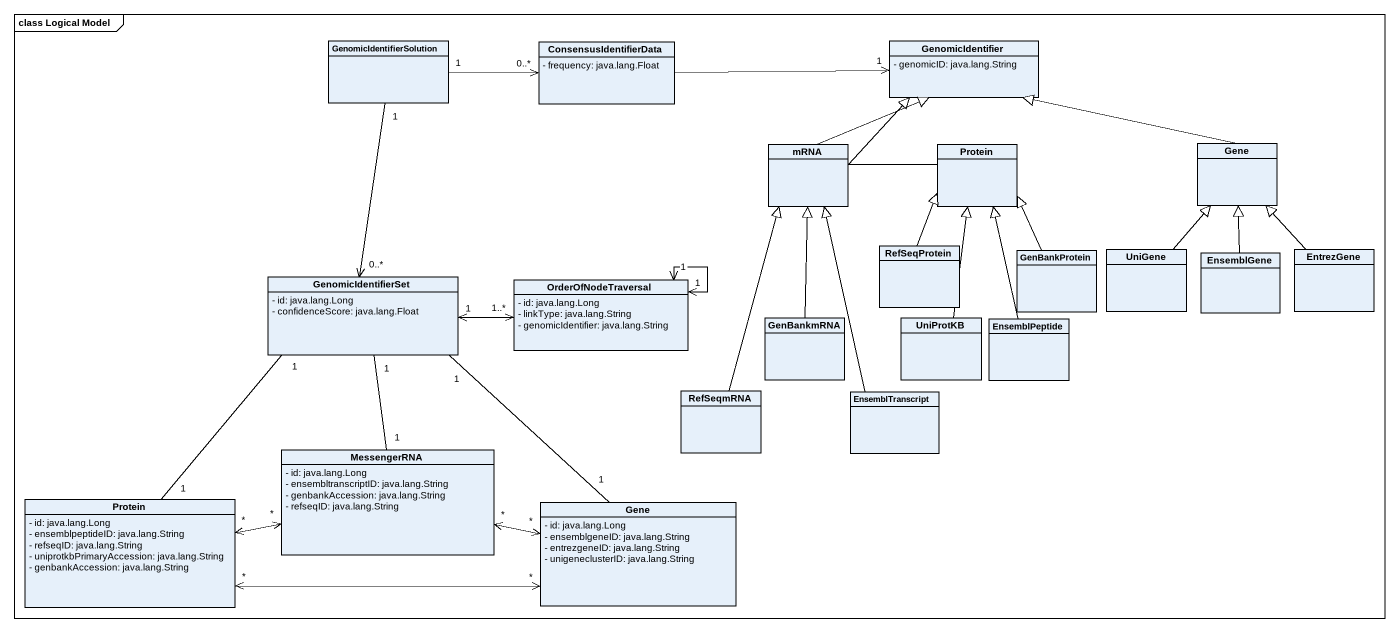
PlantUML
@startuml
mainframe class Logical Model
hide circle
hide empty members
skinparam classAttributeIconSize 0
class GenomicIdentifierSolution
class ConsensusIdentifierData {
  - frequency: java.lang.Float
}
class GenomicIdentifier {
  - genomicID: java.lang.String
}
class mRNA
class Protein
class Gene
class RefSeqProtein
class GenBankProtein
class UniGene
class EntrezGene
class GenomicIdentifierSet {
  - id: java.lang.Long
  - confidenceScore: java.lang.Float
}
class OrderOfNodeTraversal {
  - id: java.lang.Long
  - linkType: java.lang.String
  - genomicIdentifier: java.lang.String
}
class EnsemblGene
class GenBankmRNA
class UniProtKB
class EnsemblPeptide
class RefSeqmRNA
class EnsemblTranscript
class MessengerRNA {
  - id: java.lang.Long
  - ensembltranscriptID: java.lang.String
  - genbankAccession: java.lang.String
  - refseqID: java.lang.String
}
class "Protein" as Protein_2 {
  - id: java.lang.Long
  - ensemblpeptideID: java.lang.String
  - refseqID: java.lang.String
  - uniprotkbPrimaryAccession: java.lang.String
  - genbankAccession: java.lang.String
}
class "Gene" as Gene_2 {
  - id: java.lang.Long
  - ensemblgeneID: java.lang.String
  - entrezgeneID: java.lang.String
  - unigeneclusterID: java.lang.String
}
GenomicIdentifierSolution "1" -right-> "0..*" ConsensusIdentifierData
GenomicIdentifierSolution "1" --> "0..*" GenomicIdentifierSet
ConsensusIdentifierData -right-> "1" GenomicIdentifier
mRNA -up-|> GenomicIdentifier
Protein -up-|> GenomicIdentifier
Gene -left-|> GenomicIdentifier
RefSeqProtein -up-|> Protein
GenBankProtein -up-|> Protein
UniGene -up-|> Gene
EntrezGene -up-|> Gene
GenomicIdentifierSet "1" <-right-> "1..*" OrderOfNodeTraversal
GenomicIdentifierSet "1" -- "1" Gene_2
OrderOfNodeTraversal "1" <--> "1" OrderOfNodeTraversal
EnsemblGene -up-|> Gene
GenBankmRNA -up-|> mRNA
UniProtKB -up-|> Protein
EnsemblPeptide -up-|> Protein
RefSeqmRNA -up-|> mRNA
EnsemblTranscript -up-|> mRNA
MessengerRNA "1" -up- "1" GenomicIdentifierSet
MessengerRNA "*" <-right-> "*" Gene_2
Protein_2 "1" -up- "1" GenomicIdentifierSet
Protein_2 "*" <-right-> "*" MessengerRNA
Protein_2 "*" <-right-> "*" Gene_2
@enduml
